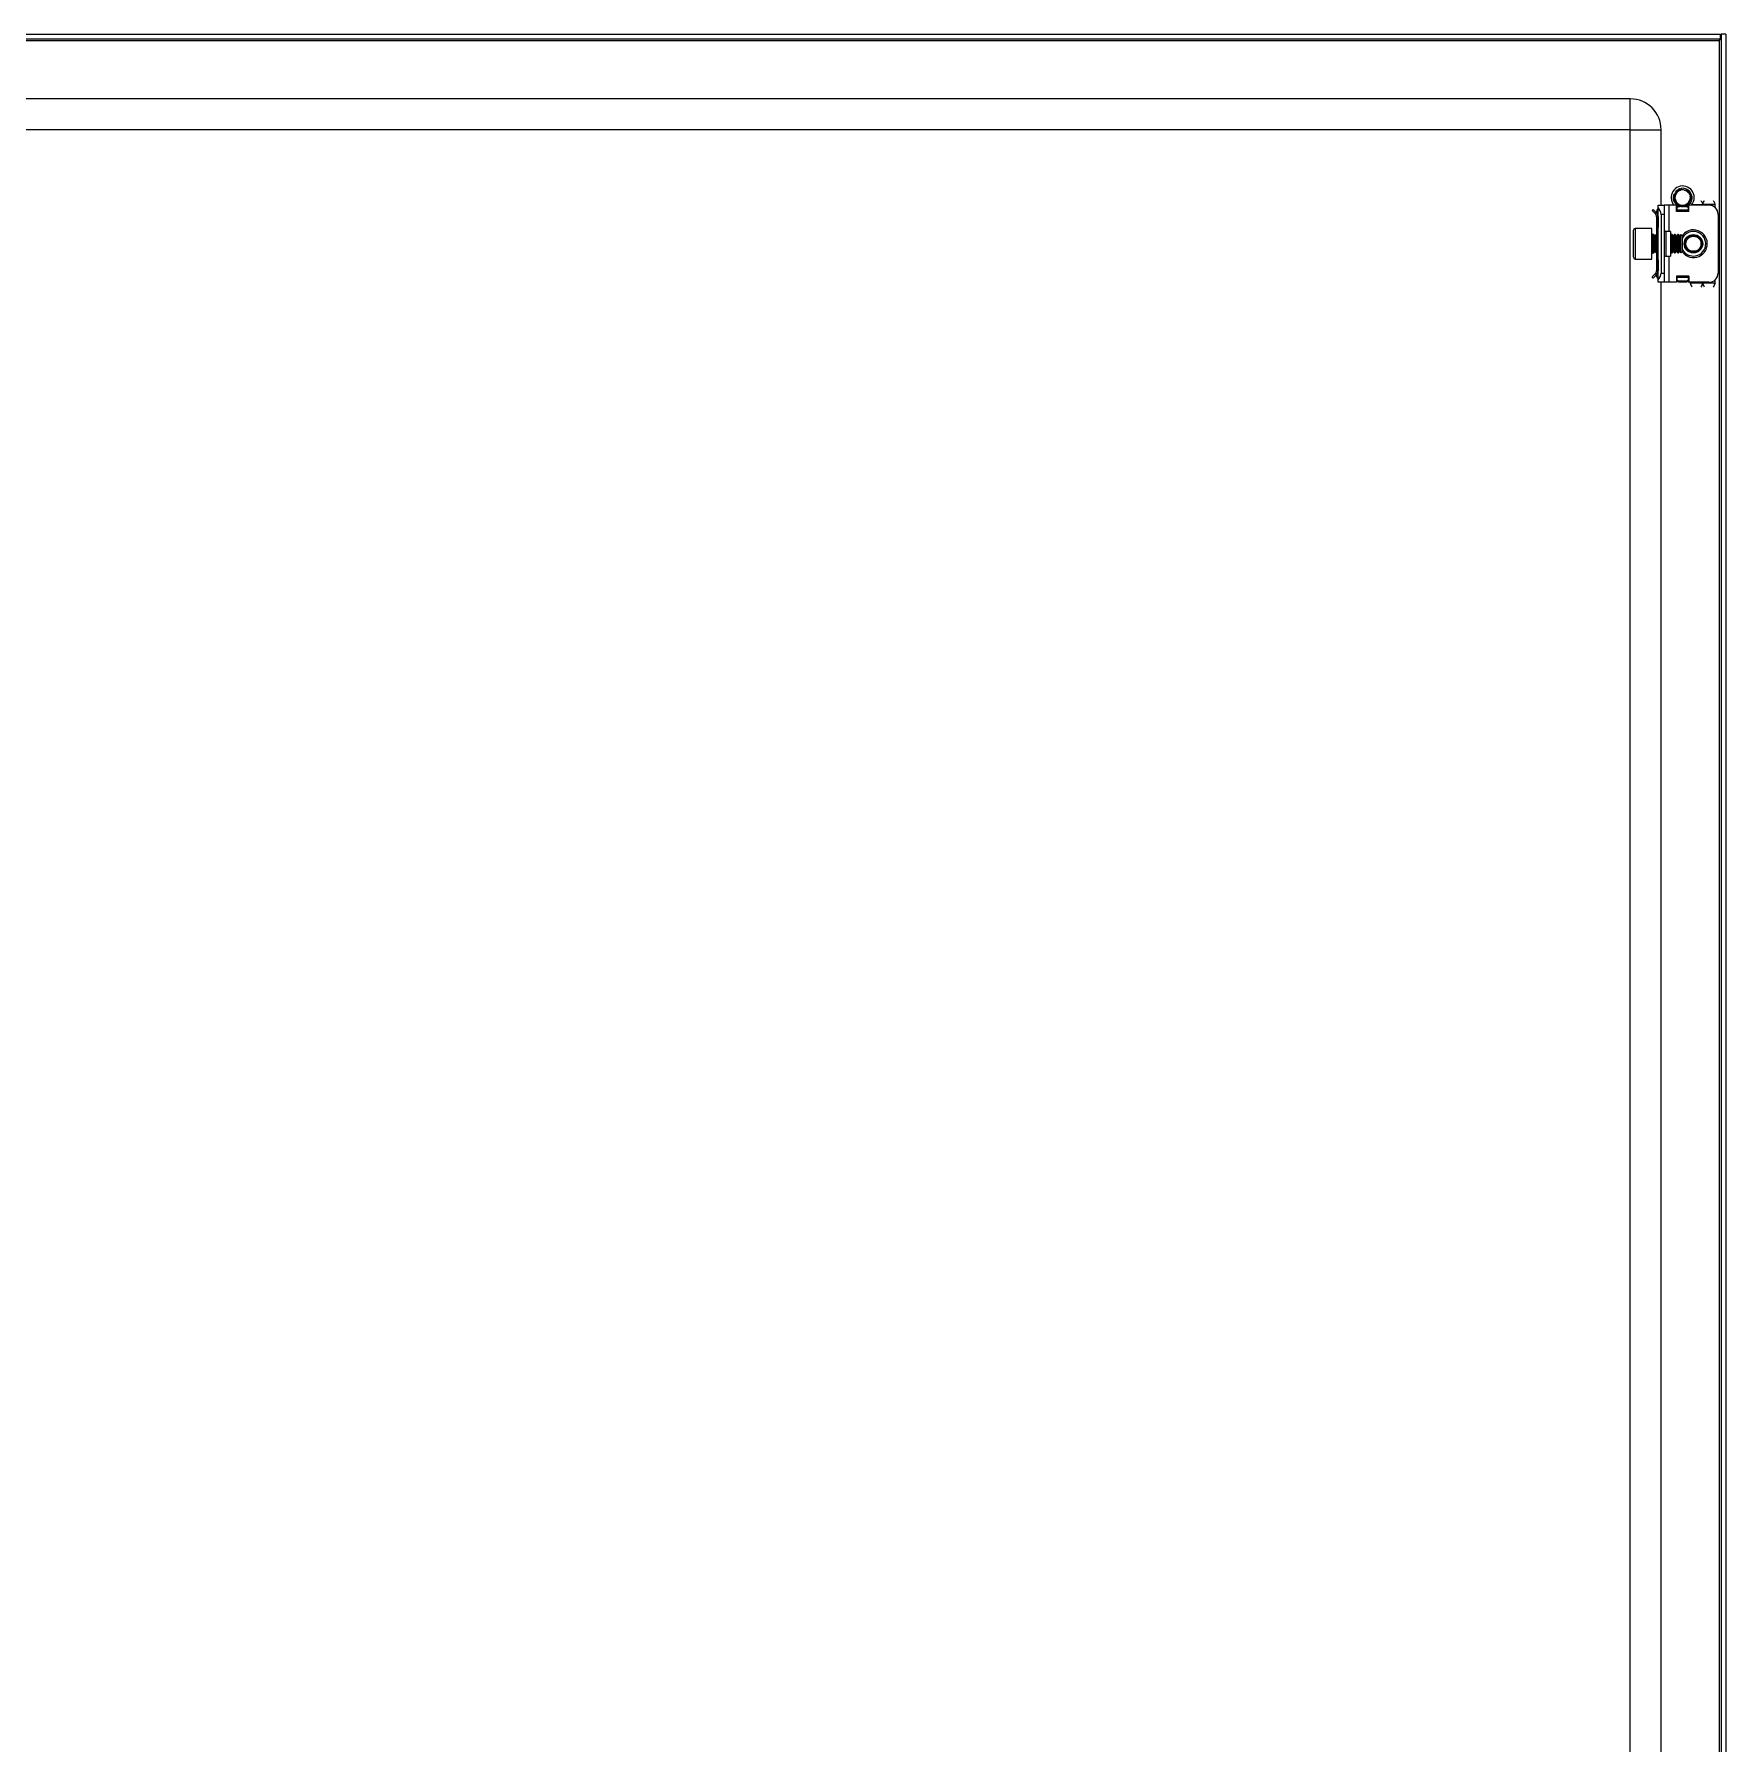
# Model space of a CAD drawing. Header units: millimetres. Extents: x -662 to 1937, y -390 to 993.
# Drawn here: x 1388 to 1937, y 316 to 871 of the extents above; entities that cross this region are included whole.
import ezdxf

# ---------------------------------------------------------------- set-up
doc = ezdxf.new("R2010")
doc.units = ezdxf.units.MM

msp = doc.modelspace()

# ---------------------------------------------------------------- linework, layer by layer
at = {"color": 7, "linetype": 'Continuous', "lineweight": 25}
for p, q in [((792.53, 870.6), (1935.13, 870.6)), ((792.53, 869.1), (1935.13, 869.1)), ((1934.98, 869.1), (1934.73, 868.5)), ((1935.13, 869.1), (1935.13, 870.6)), ((1936.83, 870.6), (1935.33, 870.6)), ((1935.33, 870.6), (1935.33, -290.4)), ((1936.83, 870.6), (1936.83, -290.4)), ((1905.83, 849.6), (1376.33, 849.6)), ((1905.83, 839.6), (821.83, 839.6)), ((1905.83, -259.4), (1905.83, 839.6)), ((1915.83, 815.1), (1915.83, 839.6)), ((1919.84, 817.69), (1919.83, 817.64)), ((1919.84, 817.69), (1919.86, 817.95)), ((1919.85, 817.9), (1919.84, 817.85)), ((1919.84, 817.49), (1919.86, 817.73)), ((1919.84, 817.49), (1919.84, 817.44)), ((1919.85, 817.29), (1919.86, 817.24)), ((1919.88, 818.11), (1919.87, 818.06)), ((1919.88, 817.1), (1919.88, 817.05)), ((1919.92, 818.3), (1919.91, 818.26)), ((1919.91, 816.92), (1919.92, 816.87)), ((1919.92, 818.3), (1919.99, 818.54)), ((1919.97, 818.49), (1919.96, 818.45)), ((1919.96, 816.74), (1919.97, 816.69)), ((1920.02, 816.56), (1920.02, 816.55)), ((1920.55, 819.52), (1921.08, 820.03)), ((1920.61, 815.59), (1920.64, 815.56)), ((1920.65, 819.65), (1920.93, 819.92)), ((1920.76, 819.77), (1920.73, 819.74)), ((1920.76, 819.77), (1920.92, 819.9)), ((1920.9, 819.89), (1920.86, 819.86)), ((1921.21, 820.12), (1921.41, 820.24)), ((1921.39, 820.23), (1921.34, 820.2)), ((1921.39, 820.16), (1921.34, 820.2)), ((1921.39, 820.23), (1921.61, 820.31)), ((1921.57, 820.32), (1921.52, 820.3)), ((1921.76, 820.4), (1921.71, 820.38)), ((1921.76, 820.4), (1921.99, 820.47)), ((1921.95, 820.47), (1921.91, 820.45)), ((1922.14, 820.52), (1922.1, 820.51)), ((1923.03, 820.59), (1922.29, 820.52)), ((1922.75, 820.6), (1922.83, 820.6)), ((1924.53, 820.08), (1924.49, 820.1)), ((1924.7, 819.95), (1924.66, 819.98)), ((1924.85, 819.82), (1924.82, 819.85)), ((1925.1, 815.63), (1924.94, 815.51)), ((1925, 819.68), (1924.96, 819.71)), ((1925.07, 815.67), (1924.96, 815.48)), ((1925, 819.68), (1925.11, 819.55)), ((1925.11, 819.56), (1925.09, 819.58)), ((1925.13, 818.47), (1925.29, 818.06)), ((1925.6, 816.48), (1925.5, 816.3)), ((1925.62, 816.48), (1925.51, 816.3)), ((1925.67, 816.62), (1925.68, 816.66)), ((1925.73, 816.8), (1925.74, 816.85)), ((1925.83, 817.4), (1925.77, 817.09)), ((1925.77, 816.99), (1925.78, 817.04)), ((1925.81, 817.2), (1925.81, 817.25)), ((1925.83, 817.6), (1925.83, 817.6)), ((1925.83, 817.4), (1925.83, 817.45)), ((1913.27, 813.74), (1912.92, 813.39)), ((1913.9, 812.41), (1912.92, 813.39)), ((1914.25, 812.76), (1913.27, 813.74)), ((1913.9, 812.41), (1914.25, 812.76)), ((1914.33, 813.1), (1914.33, 812.71)), ((1914.33, 811.35), (1914.83, 811.35)), ((1914.33, 811.35), (1914.33, 807.85)), ((1914.63, 813.81), (1914.83, 814.01)), ((1914.83, 815.1), (1916.83, 815.1)), ((1914.83, 814.34), (1914.83, 815.1)), ((1914.83, 790.86), (1914.83, 814.34)), ((1914.83, 811.35), (1914.83, 807.85)), ((1915.83, 812.1), (1915.83, 793.1)), ((1916.83, 815.1), (1916.83, 812.1)), ((1918.33, 815.1), (1916.83, 815.1)), ((1916.83, 812.1), (1916.83, 793.1)), ((1920.83, 815.1), (1918.33, 815.1)), ((1920.74, 815.45), (1920.78, 815.42)), ((1920.83, 813.1), (1920.83, 815.1)), ((1921.08, 814.28), (1920.83, 814.43)), ((1924.83, 813.1), (1920.83, 813.1)), ((1921.05, 815.19), (1920.85, 815.37)), ((1920.89, 815.31), (1920.93, 815.28)), ((1921.05, 815.19), (1921.1, 815.16)), ((1921.08, 814.72), (1921.43, 814.96)), ((1921.58, 814.72), (1921.08, 814.37)), ((1921.08, 814.37), (1921.08, 814.72)), ((1921.08, 813.45), (1921.08, 814.37)), ((1921.08, 813.1), (1921.08, 813.45)), ((1921.23, 815.07), (1921.27, 815.04)), ((1921.4, 814.96), (1921.44, 814.94)), ((1921.58, 814.72), (1921.99, 814.72)), ((1921.94, 814.74), (1921.74, 814.84)), ((1921.76, 814.8), (1921.8, 814.78)), ((1921.94, 814.74), (1921.98, 814.72)), ((1922.12, 814.69), (1922.16, 814.68)), ((1923.28, 814.64), (1923.1, 814.61)), ((1923.43, 814.66), (1923.48, 814.67)), ((1923.81, 814.76), (1923.62, 814.72)), ((1923.67, 814.72), (1924.08, 814.72)), ((1924.58, 814.37), (1924.08, 814.72)), ((1924.18, 815.01), (1924.58, 814.72)), ((1924.7, 815.25), (1924.52, 815.16)), ((1924.58, 814.72), (1924.58, 814.37)), ((1924.58, 814.37), (1924.58, 813.45)), ((1924.58, 813.45), (1924.58, 813.1)), ((1924.83, 814.43), (1924.63, 814.31)), ((1924.63, 814.31), (1924.63, 813.1)), ((1924.83, 813.1), (1924.83, 815.1)), ((1931.33, 815.1), (1924.83, 815.1)), ((1933.33, 814.34), (1933.33, 815.35)), ((1934.33, 812.1), (1934.33, 793.1)), ((1906.83, 798.2), (1906.83, 807)), ((1912.83, 807.6), (1907.43, 807.6)), ((1912.83, 797.6), (1912.83, 807.6)), ((1913.45, 805.6), (1913.08, 805.6)), ((1913.83, 805.05), (1913.45, 805.6)), ((1913.45, 805.13), (1913.45, 805.6)), ((1913.45, 799.6), (1913.45, 805.13)), ((1914.22, 805.6), (1913.83, 805.05)), ((1913.83, 804.66), (1913.83, 805.05)), ((1913.83, 800.15), (1913.83, 804.66)), ((1914.45, 805.6), (1914.22, 805.6)), ((1914.22, 805.13), (1914.22, 805.6)), ((1914.22, 799.6), (1914.22, 805.13)), ((1914.83, 807.85), (1914.33, 807.85)), ((1914.33, 807.85), (1914.33, 805.6)), ((1914.83, 805.05), (1914.45, 805.6)), ((1914.45, 805.13), (1914.45, 805.6)), ((1914.45, 799.6), (1914.45, 805.13)), ((1918.83, 806.6), (1917.33, 806.6)), ((1918.83, 806.6), (1918.83, 798.6)), ((1919.22, 805.6), (1918.83, 805.05)), ((1919.45, 805.6), (1919.22, 805.6)), ((1919.22, 805.13), (1919.22, 805.6)), ((1919.22, 799.6), (1919.22, 805.13)), ((1919.83, 805.05), (1919.45, 805.6)), ((1919.45, 805.13), (1919.45, 805.6)), ((1919.45, 799.6), (1919.45, 805.13)), ((1920.22, 805.6), (1919.83, 805.05)), ((1919.83, 804.66), (1919.83, 805.05)), ((1919.83, 800.15), (1919.83, 804.66)), ((1920.45, 805.6), (1920.22, 805.6)), ((1920.22, 805.13), (1920.22, 805.6)), ((1920.22, 799.6), (1920.22, 805.13)), ((1920.83, 805.05), (1920.45, 805.6)), ((1920.45, 805.13), (1920.45, 805.6)), ((1920.45, 799.6), (1920.45, 805.13)), ((1921.22, 805.6), (1920.83, 805.05)), ((1920.83, 804.66), (1920.83, 805.05)), ((1920.83, 800.15), (1920.83, 804.66)), ((1921.45, 805.6), (1921.22, 805.6)), ((1921.22, 805.13), (1921.22, 805.6)), ((1921.22, 799.6), (1921.22, 805.13)), ((1921.83, 805.05), (1921.45, 805.6)), ((1921.45, 805.13), (1921.45, 805.6)), ((1921.45, 799.6), (1921.45, 805.13)), ((1922.22, 805.6), (1921.83, 805.05)), ((1921.83, 804.66), (1921.83, 805.05)), ((1921.83, 800.15), (1921.83, 804.66)), ((1922.28, 805.6), (1922.22, 805.6)), ((1922.22, 805.13), (1922.22, 805.6)), ((1922.22, 799.6), (1922.22, 805.13)), ((1922.83, 805.05), (1922.28, 805.6)), ((1922.28, 799.6), (1922.28, 805.6)), ((1922.83, 800.15), (1922.83, 805.05)), ((1913.08, 799.6), (1913.45, 799.6)), ((1913.45, 799.6), (1913.83, 800.15)), ((1913.83, 800.15), (1914.22, 799.6)), ((1914.22, 799.6), (1914.45, 799.6)), ((1914.33, 799.6), (1914.33, 797.35)), ((1914.45, 799.6), (1914.83, 800.15)), ((1918.83, 800.15), (1919.22, 799.6)), ((1919.22, 799.6), (1919.45, 799.6)), ((1919.45, 799.6), (1919.83, 800.15)), ((1919.83, 800.15), (1920.22, 799.6)), ((1920.22, 799.6), (1920.45, 799.6)), ((1920.45, 799.6), (1920.83, 800.15)), ((1920.83, 800.15), (1921.22, 799.6)), ((1921.22, 799.6), (1921.45, 799.6)), ((1921.45, 799.6), (1921.83, 800.15)), ((1921.83, 800.15), (1922.22, 799.6)), ((1922.22, 799.6), (1922.28, 799.6)), ((1922.28, 799.6), (1922.83, 800.15)), ((1907.43, 797.6), (1912.83, 797.6)), ((1914.33, 797.35), (1914.83, 797.35)), ((1914.33, 797.35), (1914.33, 793.85)), ((1914.33, 793.85), (1914.83, 793.85)), ((1914.83, 797.35), (1914.83, 793.85)), ((1917.33, 798.6), (1918.83, 798.6)), ((1913.9, 792.79), (1912.92, 791.81)), ((1913.27, 791.46), (1912.92, 791.81)), ((1914.25, 792.44), (1913.27, 791.46)), ((1913.9, 792.79), (1914.25, 792.44)), ((1914.33, 792.1), (1914.33, 792.56)), ((1914.83, 791.19), (1914.63, 791.39)), ((1914.83, 790.1), (1914.83, 790.86)), ((1916.83, 790.1), (1914.83, 790.1)), ((1915.83, 302.6), (1915.83, 790.1)), ((1916.83, 793.1), (1916.83, 790.1)), ((1918.33, 790.1), (1916.83, 790.1)), ((1920.83, 790.1), (1918.33, 790.1)), ((1924.83, 792.1), (1920.83, 792.1)), ((1920.83, 792.1), (1920.83, 790.1)), ((1921.08, 791.75), (1921.08, 792.1)), ((1921.08, 790.83), (1921.08, 791.75)), ((1921.08, 790.83), (1921.58, 790.48)), ((1921.08, 790.48), (1921.08, 790.83)), ((1921.58, 790.13), (1921.08, 790.48)), ((1924.08, 790.48), (1921.58, 790.48)), ((1921.58, 790.48), (1921.58, 790.13)), ((1924.08, 790.13), (1921.58, 790.13)), ((1924.08, 790.48), (1924.58, 790.83)), ((1924.08, 790.13), (1924.08, 790.48)), ((1924.58, 790.48), (1924.08, 790.13)), ((1924.58, 792.1), (1924.58, 791.75)), ((1924.58, 791.75), (1924.58, 790.83)), ((1924.58, 790.83), (1924.58, 790.48)), ((1924.63, 792.1), (1924.63, 790.22)), ((1924.63, 790.22), (1924.83, 790.22)), ((1924.83, 792.1), (1924.83, 790.1)), ((1931.33, 790.1), (1924.83, 790.1)), ((1925.33, 789.85), (1925.33, 790.1)), ((1933.33, 789.85), (1933.33, 790.86))]:
    msp.add_line(p, q, dxfattribs=at)
at = {"color": 8, "linetype": 'Continuous', "lineweight": 18}
for p, q in [((792.93, 868.5), (1934.73, 868.5)), ((1934.73, 868.5), (1934.73, -288.3)), ((1905.83, 839.6), (1905.83, 849.6)), ((1905.83, 839.6), (1915.83, 839.6)), ((1914.83, 813.1), (1914.33, 813.1)), ((1914.83, 813.6), (1914.63, 813.81)), ((1916.83, 812.1), (1915.83, 812.1)), ((1918.33, 815.1), (1918.33, 806.6)), ((1924.58, 813.45), (1921.08, 813.45)), ((1925.83, 815.35), (1929.33, 815.35)), ((1933.33, 815.35), (1929.33, 815.35)), ((1907.43, 807.6), (1907.43, 797.6)), ((1913.08, 805.6), (1913.08, 800.98)), ((1917.33, 806.6), (1917.33, 798.6)), ((1913.08, 800.98), (1913.08, 799.6)), ((1918.33, 798.6), (1918.33, 790.1)), ((1914.83, 792.1), (1914.33, 792.1)), ((1914.83, 791.6), (1914.63, 791.39)), ((1915.83, 793.1), (1916.83, 793.1)), ((1921.08, 791.75), (1924.58, 791.75)), ((1929.33, 789.85), (1925.33, 789.85)), ((1933.33, 789.85), (1929.33, 789.85))]:
    msp.add_line(p, q, dxfattribs=at)
at = {"color": 7, "linetype": 'Continuous', "lineweight": 25}
for radius in [3, 2.76, 2.45]:
    msp.add_circle((1926.33, 802.6), radius, dxfattribs=at)
for centre, radius, start, end in [((1905.83, 839.6), 10, 0, 90), ((1922.83, 817.6), 3.75, 0, 221.8103), ((1922.83, 817.6), 2.5, 168.5944, 228.5944), ((1922.83, 817.6), 2.5, 108.5944, 168.5944), ((1922.83, 817.6), 2.5, 228.5944, 288.5944), ((1922.83, 817.6), 2.5, 75.8881, 108.5944), ((1922.83, 817.6), 3, 59.9286, 86.2193), ((1922.83, 817.6), 2.5, 288.5944, 348.5944), ((1922.83, 817.6), 3, 360, 40.7437), ((1922.83, 817.6), 2.5, 348.5944, 10.5165), ((1922.83, 817.6), 3.75, 318.1897, 0), ((1915.33, 813.1), 1, 135, 180), ((1912.83, 812.1), 3, 360, 48.1897), ((1931.33, 812.1), 3, 360, 90), ((1907.43, 807), 0.6, 90, 180), ((1913.08, 805.85), 0.25, 180, 270), ((1917.33, 807.1), 0.5, 180, 270), ((1926.33, 802.6), 4, 270, 151.045), ((1913.08, 799.35), 0.25, 90, 180), ((1926.33, 802.6), 4, 208.955, 270), ((1907.43, 798.2), 0.6, 180, 270), ((1917.33, 798.1), 0.5, 90, 180), ((1915.33, 792.1), 1, 180, 225), ((1912.83, 793.1), 3, 311.8103, 360), ((1931.33, 793.1), 3, 270, 360)]:
    msp.add_arc(centre, radius, start, end, dxfattribs=at)
at = {"color": 8, "linetype": 'Continuous', "lineweight": 18}
for start, end in [(215.4622, 90), (90, 144.5378)]:
    msp.add_arc((1926.33, 802.6), 4.5, start, end, dxfattribs=at)
at = {"color": 7, "linetype": 'Continuous', "lineweight": 25}
msp.add_open_spline([(1934.73, 868.5), (1934.77, 868.58), (1934.83, 868.74), (1934.93, 868.93), (1935.03, 869.07), (1935.1, 869.09), (1935.13, 869.1)], degree=3, dxfattribs=at)
for points, knots in [([(1935.33, 870.6), (1935.32, 870.42), (1935.3, 870.06), (1935.22, 869.68), (1935.14, 869.49), (1935.13, 869.48)], [0, 0, 0, 0, 0.48755, 0.97507, 1, 1, 1, 1]), ([(1920.06, 817.67), (1920.04, 817.67), (1920, 817.68), (1919.92, 817.67), (1919.86, 817.65), (1919.83, 817.64)], [0, 0, 0, 0, 0.236131, 0.613435, 1, 1, 1, 1]), ([(1920.23, 817.8), (1920.22, 817.8), (1920.19, 817.83), (1920.12, 817.85), (1920.02, 817.87), (1919.93, 817.87), (1919.87, 817.86), (1919.84, 817.85)], [0, 0, 0, 0, 0.050156, 0.304513, 0.55888, 0.776903, 1, 1, 1, 1]), ([(1919.84, 817.69), (1919.87, 817.71), (1919.93, 817.74), (1920.03, 817.76), (1920.11, 817.77), (1920.16, 817.76), (1920.19, 817.76)], [0, 0, 0, 0, 0.293779, 0.558982, 0.818494, 1, 1, 1, 1]), ([(1920.61, 815.59), (1920.49, 815.74), (1920.21, 816.09), (1919.92, 816.75), (1919.86, 817.26), (1919.84, 817.51)], [0, 0, 0, 0, 0.2741631, 0.6396029, 1, 1, 1, 1]), ([(1919.85, 817.9), (1919.88, 817.91), (1919.95, 817.94), (1920.04, 817.95), (1920.14, 817.95), (1920.22, 817.93), (1920.27, 817.91), (1920.3, 817.89), (1920.3, 817.89)], [0, 0, 0, 0, 0.227908, 0.430276, 0.627707, 0.816134, 0.99284, 1, 1, 1, 1]), ([(1919.95, 816.86), (1919.93, 816.9), (1919.87, 817.05), (1919.86, 817.21), (1919.85, 817.33)], [0, 0, 0, 0, 0.28291, 1, 1, 1, 1]), ([(1920.31, 817.92), (1920.29, 817.94), (1920.24, 817.98), (1920.15, 818.02), (1920.05, 818.05), (1919.96, 818.06), (1919.9, 818.06), (1919.87, 818.06)], [0, 0, 0, 0, 0.19243, 0.403622, 0.614801, 0.805152, 1, 1, 1, 1]), ([(1919.88, 818.11), (1919.91, 818.11), (1919.98, 818.13), (1920.07, 818.13), (1920.16, 818.12), (1920.24, 818.09), (1920.31, 818.05), (1920.34, 818.02), (1920.35, 818)], [0, 0, 0, 0, 0.205811, 0.38496, 0.558827, 0.724121, 0.878934, 1, 1, 1, 1]), ([(1920.34, 818.05), (1920.32, 818.07), (1920.27, 818.12), (1920.19, 818.18), (1920.11, 818.22), (1920.01, 818.25), (1919.94, 818.26), (1919.91, 818.26)], [0, 0, 0, 0, 0.183111, 0.381533, 0.579913, 0.787111, 1, 1, 1, 1]), ([(1919.92, 818.3), (1919.95, 818.31), (1920.02, 818.32), (1920.11, 818.3), (1920.19, 818.28), (1920.27, 818.24), (1920.32, 818.19), (1920.36, 818.15), (1920.37, 818.13)], [0, 0, 0, 0, 0.207037, 0.38272, 0.55212, 0.712365, 0.86221, 1, 1, 1, 1]), ([(1920.14, 816.3), (1920.13, 816.33), (1920.03, 816.47), (1919.99, 816.63), (1919.95, 816.76)], [0, 0, 0, 0, 0.192577, 1, 1, 1, 1]), ([(1920.38, 818.14), (1920.37, 818.16), (1920.34, 818.2), (1920.29, 818.27), (1920.22, 818.34), (1920.13, 818.39), (1920.04, 818.43), (1919.99, 818.44), (1919.96, 818.45)], [0, 0, 0, 0, 0.112687, 0.266978, 0.464332, 0.661607, 0.829157, 1, 1, 1, 1]), ([(1919.97, 818.49), (1920, 818.49), (1920.06, 818.49), (1920.14, 818.47), (1920.22, 818.43), (1920.28, 818.38), (1920.33, 818.32), (1920.37, 818.27), (1920.38, 818.23), (1920.39, 818.21)], [0, 0, 0, 0, 0.164802, 0.328662, 0.485343, 0.633184, 0.771489, 0.900657, 1, 1, 1, 1]), ([(1920.38, 818.09), (1920.38, 818.07), (1920.36, 817.99), (1920.3, 817.89), (1920.23, 817.8), (1920.17, 817.74), (1920.1, 817.69), (1920.04, 817.66), (1920.01, 817.64), (1920, 817.64)], [0, 0, 0, 0, 0.125166, 0.336769, 0.488675, 0.640371, 0.791962, 0.943503, 1, 1, 1, 1]), ([(1920, 817.64), (1920, 817.57), (1920.02, 817.17), (1920.2, 816.5), (1920.56, 816.03), (1920.73, 815.8)], [0, 0, 0, 0, 0.108003, 0.585763, 1, 1, 1, 1]), ([(1921.37, 820.15), (1921.3, 820.1), (1920.95, 819.87), (1920.46, 819.37), (1920.23, 818.81), (1920.13, 818.57)], [0, 0, 0, 0, 0.128781, 0.613629, 1, 1, 1, 1]), ([(1920.13, 818.57), (1920.14, 818.57), (1920.17, 818.56), (1920.22, 818.53), (1920.28, 818.48), (1920.33, 818.43), (1920.37, 818.35), (1920.4, 818.25), (1920.39, 818.15), (1920.39, 818.1), (1920.38, 818.09)], [0, 0, 0, 0, 0.022761, 0.192243, 0.346896, 0.477535, 0.588677, 0.783334, 0.968624, 1, 1, 1, 1]), ([(1920.4, 818.17), (1920.4, 818.2), (1920.38, 818.26), (1920.34, 818.35), (1920.3, 818.42), (1920.24, 818.49), (1920.18, 818.54), (1920.15, 818.56), (1920.13, 818.57)], [0, 0, 0, 0, 0.182737, 0.363423, 0.543947, 0.724373, 0.904747, 1, 1, 1, 1]), ([(1920.52, 815.72), (1920.48, 815.76), (1920.34, 815.89), (1920.25, 816.07), (1920.19, 816.19)], [0, 0, 0, 0, 0.288707, 1, 1, 1, 1]), ([(1920.61, 815.59), (1920.63, 815.61), (1920.66, 815.66), (1920.72, 815.72), (1920.79, 815.76), (1920.86, 815.79), (1920.94, 815.81), (1921, 815.81), (1921.04, 815.8), (1921.05, 815.79)], [0, 0, 0, 0, 0.169226, 0.337427, 0.497935, 0.649179, 0.790582, 0.922688, 1, 1, 1, 1]), ([(1921.2, 815.74), (1921.19, 815.75), (1921.15, 815.76), (1921.05, 815.76), (1920.93, 815.74), (1920.82, 815.7), (1920.72, 815.64), (1920.67, 815.59), (1920.64, 815.56)], [0, 0, 0, 0, 0.0626043, 0.195119, 0.4619789, 0.6215739, 0.781143, 1, 1, 1, 1]), ([(1920.73, 815.8), (1920.74, 815.81), (1920.77, 815.82), (1920.82, 815.84), (1920.91, 815.85), (1921.01, 815.83), (1921.11, 815.78), (1921.16, 815.74), (1921.18, 815.73)], [0, 0, 0, 0, 0.0458661, 0.2307436, 0.3874614, 0.6582461, 0.861978, 1, 1, 1, 1]), ([(1921.1, 815.79), (1921.07, 815.8), (1921.01, 815.82), (1920.91, 815.83), (1920.82, 815.82), (1920.76, 815.81), (1920.73, 815.8)], [0, 0, 0, 0, 0.2517951, 0.502165, 0.752314, 1, 1, 1, 1]), ([(1920.74, 815.45), (1920.76, 815.48), (1920.79, 815.54), (1920.85, 815.61), (1920.91, 815.67), (1920.98, 815.71), (1921.06, 815.74), (1921.13, 815.74), (1921.17, 815.74)], [0, 0, 0, 0, 0.194636, 0.358964, 0.517123, 0.666522, 0.806184, 1, 1, 1, 1]), ([(1921.19, 815.68), (1921.16, 815.67), (1921.09, 815.66), (1921, 815.62), (1920.92, 815.57), (1920.84, 815.5), (1920.8, 815.45), (1920.78, 815.42)], [0, 0, 0, 0, 0.190996, 0.383798, 0.576553, 0.78528, 1, 1, 1, 1]), ([(1920.89, 815.31), (1920.9, 815.35), (1920.92, 815.41), (1920.97, 815.5), (1921.03, 815.56), (1921.1, 815.61), (1921.15, 815.65), (1921.19, 815.65), (1921.2, 815.65)], [0, 0, 0, 0, 0.219212, 0.409339, 0.593597, 0.768568, 0.932394, 1, 1, 1, 1]), ([(1921.29, 815.59), (1921.29, 815.59), (1921.26, 815.59), (1921.19, 815.56), (1921.1, 815.5), (1921.03, 815.44), (1920.97, 815.37), (1920.94, 815.31), (1920.93, 815.28)], [0, 0, 0, 0, 0.002693, 0.20821, 0.413641, 0.619057, 0.807274, 1, 1, 1, 1]), ([(1921.05, 815.19), (1921.06, 815.22), (1921.07, 815.29), (1921.11, 815.38), (1921.16, 815.45), (1921.22, 815.51), (1921.27, 815.55), (1921.3, 815.56), (1921.31, 815.57)], [0, 0, 0, 0, 0.222831, 0.420099, 0.612409, 0.79585, 0.967895, 1, 1, 1, 1]), ([(1921.18, 815.73), (1921.19, 815.72), (1921.23, 815.68), (1921.28, 815.62), (1921.33, 815.54), (1921.36, 815.45), (1921.38, 815.36), (1921.39, 815.31), (1921.39, 815.28)], [0, 0, 0, 0, 0.066273, 0.267344, 0.423096, 0.618734, 0.814089, 1, 1, 1, 1]), ([(1922.04, 819.97), (1922.03, 819.97), (1921.98, 819.95), (1921.9, 819.94), (1921.8, 819.94), (1921.71, 819.95), (1921.62, 819.98), (1921.54, 820.01), (1921.47, 820.06), (1921.41, 820.11), (1921.38, 820.14), (1921.37, 820.15)], [0, 0, 0, 0, 0.0429601, 0.1733, 0.2742626, 0.4010814, 0.5277159, 0.6542588, 0.7807587, 0.9368521, 1, 1, 1, 1]), ([(1921.39, 820.23), (1921.42, 820.21), (1921.48, 820.17), (1921.54, 820.1), (1921.59, 820.04), (1921.6, 820), (1921.61, 819.99)], [0, 0, 0, 0, 0.319514, 0.608493, 0.891527, 1, 1, 1, 1]), ([(1921.68, 819.96), (1921.68, 819.96), (1921.68, 820), (1921.66, 820.07), (1921.63, 820.16), (1921.58, 820.24), (1921.55, 820.28), (1921.52, 820.3)], [0, 0, 0, 0, 0.00279, 0.269575, 0.536371, 0.765499, 1, 1, 1, 1]), ([(1921.57, 820.32), (1921.6, 820.3), (1921.65, 820.26), (1921.71, 820.18), (1921.76, 820.1), (1921.78, 820.02), (1921.79, 819.97), (1921.79, 819.94)], [0, 0, 0, 0, 0.234253, 0.442787, 0.646465, 0.841043, 1, 1, 1, 1]), ([(1921.82, 819.94), (1921.83, 819.97), (1921.84, 820.03), (1921.83, 820.13), (1921.81, 820.22), (1921.77, 820.31), (1921.73, 820.36), (1921.71, 820.38)], [0, 0, 0, 0, 0.181695, 0.396783, 0.61186, 0.803681, 1, 1, 1, 1]), ([(1921.76, 820.4), (1921.79, 820.38), (1921.84, 820.33), (1921.89, 820.25), (1921.92, 820.16), (1921.93, 820.08), (1921.94, 820.01), (1921.93, 819.96), (1921.92, 819.95)], [0, 0, 0, 0, 0.208724, 0.39105, 0.568219, 0.73683, 0.894853, 1, 1, 1, 1]), ([(1921.94, 819.95), (1921.95, 819.96), (1921.97, 820), (1921.98, 820.07), (1921.99, 820.17), (1921.98, 820.27), (1921.96, 820.37), (1921.92, 820.42), (1921.91, 820.45)], [0, 0, 0, 0, 0.043388, 0.23288, 0.422274, 0.611632, 0.803279, 1, 1, 1, 1]), ([(1921.95, 820.47), (1921.98, 820.44), (1922.02, 820.39), (1922.05, 820.3), (1922.07, 820.22), (1922.08, 820.13), (1922.07, 820.06), (1922.05, 820), (1922.03, 819.98), (1922.03, 819.97)], [0, 0, 0, 0, 0.198483, 0.367712, 0.531083, 0.685778, 0.830503, 0.965152, 1, 1, 1, 1]), ([(1922.29, 820.52), (1922.3, 820.51), (1922.32, 820.46), (1922.33, 820.39), (1922.33, 820.3), (1922.31, 820.23), (1922.28, 820.15), (1922.21, 820.07), (1922.12, 820), (1922.06, 819.98), (1922.04, 819.97)], [0, 0, 0, 0, 0.098631, 0.238541, 0.378532, 0.49895, 0.601027, 0.777401, 0.9101, 1, 1, 1, 1]), ([(1922.06, 819.99), (1922.07, 820.01), (1922.1, 820.06), (1922.12, 820.15), (1922.14, 820.25), (1922.14, 820.37), (1922.12, 820.46), (1922.1, 820.51)], [0, 0, 0, 0, 0.13286, 0.29106, 0.491007, 0.69089, 1, 1, 1, 1]), ([(1922.14, 820.52), (1922.16, 820.49), (1922.19, 820.44), (1922.21, 820.36), (1922.22, 820.27), (1922.21, 820.2), (1922.19, 820.1), (1922.14, 820.04), (1922.12, 820.01)], [0, 0, 0, 0, 0.16279, 0.324686, 0.479688, 0.626058, 0.76302, 1, 1, 1, 1]), ([(1922.14, 820.02), (1922.14, 820.02), (1922.17, 820.05), (1922.21, 820.11), (1922.25, 820.19), (1922.28, 820.28), (1922.3, 820.37), (1922.3, 820.46), (1922.29, 820.5), (1922.29, 820.52)], [0, 0, 0, 0, 0.036757, 0.196192, 0.355485, 0.51469, 0.719746, 0.882005, 1, 1, 1, 1]), ([(1923.44, 820.02), (1923.73, 819.97), (1924.02, 819.92), (1924.29, 819.79), (1924.3, 819.79)], [0, 0, 0, 0, 0.9656715, 1, 1, 1, 1]), ([(1923.44, 820.02), (1923.54, 819.99), (1923.67, 819.93), (1923.8, 819.86), (1923.84, 819.83)], [0, 0, 0, 0, 0.681733, 1, 1, 1, 1]), ([(1923.84, 819.83), (1923.92, 819.8), (1924.24, 819.64), (1924.75, 819.22), (1925, 818.72), (1925.13, 818.47)], [0, 0, 0, 0, 0.130652, 0.560007, 1, 1, 1, 1]), ([(1923.99, 815.24), (1924.06, 815.28), (1924.38, 815.46), (1924.87, 815.93), (1925.18, 816.51), (1925.27, 816.85), (1925.28, 816.91)], [0, 0, 0, 0, 0.104785, 0.513079, 0.918136, 1, 1, 1, 1]), ([(1924.3, 819.79), (1924.3, 819.8), (1924.28, 819.85), (1924.28, 819.92), (1924.28, 820.01), (1924.3, 820.11), (1924.32, 820.17), (1924.34, 820.2)], [0, 0, 0, 0, 0.113604, 0.31095, 0.508229, 0.75166, 1, 1, 1, 1]), ([(1924.36, 820.19), (1924.35, 820.15), (1924.35, 820.08), (1924.32, 819.98), (1924.3, 819.92), (1924.28, 819.9), (1924.28, 819.9)], [0, 0, 0, 0, 0.357139, 0.680979, 0.998183, 1, 1, 1, 1]), ([(1924.29, 819.81), (1924.32, 819.83), (1924.36, 819.87), (1924.42, 819.94), (1924.46, 820.02), (1924.48, 820.07), (1924.49, 820.1)], [0, 0, 0, 0, 0.228254, 0.510351, 0.752319, 1, 1, 1, 1]), ([(1924.9, 819.38), (1924.89, 819.38), (1924.85, 819.37), (1924.76, 819.36), (1924.66, 819.37), (1924.57, 819.41), (1924.49, 819.46), (1924.4, 819.55), (1924.33, 819.66), (1924.31, 819.75), (1924.3, 819.79)], [0, 0, 0, 0, 0.073646, 0.169563, 0.351373, 0.438893, 0.519676, 0.682906, 0.8512, 1, 1, 1, 1]), ([(1924.53, 820.08), (1924.53, 820.04), (1924.52, 819.97), (1924.48, 819.88), (1924.44, 819.8), (1924.38, 819.74), (1924.34, 819.71), (1924.33, 819.7)], [0, 0, 0, 0, 0.240212, 0.454711, 0.664287, 0.864517, 1, 1, 1, 1]), ([(1924.34, 819.66), (1924.37, 819.67), (1924.42, 819.7), (1924.5, 819.76), (1924.57, 819.82), (1924.62, 819.9), (1924.65, 819.96), (1924.66, 819.98)], [0, 0, 0, 0, 0.172104, 0.391099, 0.610089, 0.802801, 1, 1, 1, 1]), ([(1925.67, 816.62), (1925.46, 816.2), (1925.15, 815.55), (1924.56, 815.15), (1924.36, 815.02)], [0, 0, 0, 0, 0.657042, 1, 1, 1, 1]), ([(1924.7, 819.95), (1924.69, 819.92), (1924.67, 819.85), (1924.63, 819.76), (1924.58, 819.69), (1924.51, 819.64), (1924.45, 819.6), (1924.41, 819.59), (1924.39, 819.58)], [0, 0, 0, 0, 0.209239, 0.392702, 0.571062, 0.740844, 0.899958, 1, 1, 1, 1]), ([(1924.4, 819.56), (1924.41, 819.56), (1924.46, 819.57), (1924.53, 819.59), (1924.62, 819.64), (1924.7, 819.7), (1924.77, 819.77), (1924.8, 819.82), (1924.82, 819.85)], [0, 0, 0, 0, 0.0505, 0.241124, 0.431653, 0.622154, 0.808692, 1, 1, 1, 1]), ([(1924.85, 819.82), (1924.84, 819.79), (1924.82, 819.72), (1924.76, 819.65), (1924.7, 819.58), (1924.63, 819.54), (1924.56, 819.51), (1924.5, 819.49), (1924.47, 819.49), (1924.47, 819.49)], [0, 0, 0, 0, 0.198035, 0.367663, 0.531495, 0.686664, 0.831818, 0.981917, 1, 1, 1, 1]), ([(1924.48, 819.48), (1924.48, 819.48), (1924.52, 819.48), (1924.58, 819.49), (1924.67, 819.51), (1924.75, 819.54), (1924.83, 819.58), (1924.9, 819.64), (1924.94, 819.69), (1924.96, 819.71)], [0, 0, 0, 0, 0.018281, 0.175639, 0.332896, 0.490097, 0.647274, 0.821632, 1, 1, 1, 1]), ([(1925, 819.68), (1924.98, 819.66), (1924.95, 819.6), (1924.89, 819.54), (1924.83, 819.49), (1924.75, 819.45), (1924.68, 819.43), (1924.61, 819.42), (1924.56, 819.43), (1924.53, 819.44)], [0, 0, 0, 0, 0.159446, 0.318034, 0.469983, 0.61348, 0.747649, 0.872856, 1, 1, 1, 1]), ([(1924.54, 819.43), (1924.58, 819.42), (1924.63, 819.41), (1924.72, 819.41), (1924.79, 819.42), (1924.88, 819.44), (1924.99, 819.49), (1925.05, 819.54), (1925.09, 819.58)], [0, 0, 0, 0, 0.149407, 0.278563, 0.407661, 0.536722, 0.727045, 1, 1, 1, 1]), ([(1925.38, 816.08), (1925.37, 816.03), (1925.26, 815.73), (1925.02, 815.52), (1924.81, 815.34)], [0, 0, 0, 0, 0.171865, 1, 1, 1, 1]), ([(1925.11, 819.56), (1925.09, 819.53), (1925.06, 819.49), (1924.99, 819.43), (1924.94, 819.4), (1924.91, 819.38), (1924.9, 819.38)], [0, 0, 0, 0, 0.315056, 0.630194, 0.945514, 1, 1, 1, 1]), ([(1924.9, 819.38), (1924.93, 819.36), (1925.17, 819.14), (1925.52, 818.68), (1925.76, 818.07), (1925.82, 817.72), (1925.83, 817.6)], [0, 0, 0, 0, 0.050685, 0.485619, 0.826643, 1, 1, 1, 1]), ([(1924.98, 815.5), (1924.98, 815.5), (1924.99, 815.52), (1925, 815.53), (1925.01, 815.53)], [0, 0, 0, 0, 0.4842322, 1, 1, 1, 1]), ([(1925.47, 816.21), (1925.44, 816.14), (1925.36, 815.93), (1925.19, 815.77), (1925.08, 815.66)], [0, 0, 0, 0, 0.333789, 1, 1, 1, 1]), ([(1925.1, 815.63), (1925.11, 815.64), (1925.12, 815.66), (1925.14, 815.68), (1925.15, 815.69)], [0, 0, 0, 0, 0.296796, 1, 1, 1, 1]), ([(1925.28, 816.91), (1925.28, 816.95), (1925.27, 817.01), (1925.28, 817.08), (1925.29, 817.11)], [0, 0, 0, 0, 0.544473, 1, 1, 1, 1]), ([(1925.73, 816.8), (1925.7, 816.8), (1925.64, 816.8), (1925.55, 816.81), (1925.47, 816.84), (1925.4, 816.89), (1925.35, 816.94), (1925.3, 816.99), (1925.29, 817.03), (1925.28, 817.05)], [0, 0, 0, 0, 0.165667, 0.330522, 0.488809, 0.638525, 0.778629, 0.909213, 1, 1, 1, 1]), ([(1925.67, 816.62), (1925.64, 816.62), (1925.58, 816.63), (1925.5, 816.66), (1925.43, 816.7), (1925.38, 816.76), (1925.33, 816.82), (1925.3, 816.88), (1925.28, 816.93), (1925.28, 816.97), (1925.28, 816.98)], [0, 0, 0, 0, 0.154027, 0.307095, 0.452862, 0.590123, 0.718565, 0.838856, 0.95247, 1, 1, 1, 1]), ([(1925.34, 817.27), (1925.35, 817.38), (1925.37, 817.64), (1925.32, 817.9), (1925.29, 818.06)], [0, 0, 0, 0, 0.408521, 1, 1, 1, 1]), ([(1925.29, 817.11), (1925.29, 817.11), (1925.3, 817.16), (1925.32, 817.22), (1925.34, 817.26), (1925.34, 817.27)], [0, 0, 0, 0, 0.157682, 0.8030401, 1, 1, 1, 1]), ([(1925.31, 817.25), (1925.32, 817.24), (1925.35, 817.2), (1925.41, 817.15), (1925.5, 817.1), (1925.59, 817.06), (1925.69, 817.04), (1925.75, 817.04), (1925.78, 817.04)], [0, 0, 0, 0, 0.069872, 0.258455, 0.446951, 0.635422, 0.81547, 1, 1, 1, 1]), ([(1925.77, 816.99), (1925.74, 816.99), (1925.67, 816.98), (1925.58, 816.98), (1925.49, 817), (1925.42, 817.04), (1925.36, 817.08), (1925.32, 817.11), (1925.31, 817.13)], [0, 0, 0, 0, 0.208898, 0.388587, 0.562428, 0.727295, 0.881578, 1, 1, 1, 1]), ([(1925.31, 817.1), (1925.32, 817.08), (1925.35, 817.04), (1925.42, 816.98), (1925.49, 816.93), (1925.57, 816.89), (1925.65, 816.86), (1925.71, 816.85), (1925.74, 816.85)], [0, 0, 0, 0, 0.137266, 0.30795, 0.478578, 0.649185, 0.822833, 1, 1, 1, 1]), ([(1925.31, 816.96), (1925.31, 816.95), (1925.34, 816.91), (1925.39, 816.84), (1925.46, 816.77), (1925.53, 816.72), (1925.61, 816.68), (1925.66, 816.67), (1925.68, 816.66)], [0, 0, 0, 0, 0.076151, 0.276704, 0.47712, 0.677473, 0.837574, 1, 1, 1, 1]), ([(1925.34, 817.31), (1925.35, 817.33), (1925.37, 817.36), (1925.41, 817.41), (1925.46, 817.46), (1925.53, 817.51), (1925.61, 817.56), (1925.69, 817.58), (1925.77, 817.6), (1925.81, 817.6), (1925.83, 817.6)], [0, 0, 0, 0, 0.060221, 0.18113, 0.301988, 0.42281, 0.589437, 0.75603, 0.87711, 1, 1, 1, 1]), ([(1925.81, 817.2), (1925.77, 817.19), (1925.71, 817.16), (1925.61, 817.16), (1925.52, 817.17), (1925.44, 817.19), (1925.38, 817.22), (1925.35, 817.25), (1925.34, 817.26)], [0, 0, 0, 0, 0.214065, 0.402363, 0.585629, 0.760234, 0.923894, 1, 1, 1, 1]), ([(1925.37, 817.36), (1925.4, 817.34), (1925.45, 817.3), (1925.54, 817.26), (1925.63, 817.24), (1925.73, 817.23), (1925.78, 817.24), (1925.81, 817.25)], [0, 0, 0, 0, 0.189173, 0.404697, 0.62022, 0.807935, 1, 1, 1, 1]), ([(1925.83, 817.4), (1925.79, 817.39), (1925.73, 817.36), (1925.63, 817.34), (1925.54, 817.34), (1925.46, 817.36), (1925.41, 817.38), (1925.39, 817.39)], [0, 0, 0, 0, 0.235039, 0.445532, 0.651268, 0.847853, 1, 1, 1, 1]), ([(1925.6, 816.49), (1925.58, 816.43), (1925.55, 816.3), (1925.49, 816.19), (1925.45, 816.13)], [0, 0, 0, 0, 0.462482, 1, 1, 1, 1]), ([(1925.48, 817.47), (1925.5, 817.46), (1925.56, 817.44), (1925.65, 817.43), (1925.75, 817.43), (1925.8, 817.45), (1925.83, 817.45)], [0, 0, 0, 0, 0.237597, 0.5167288, 0.7555275, 1, 1, 1, 1]), ([(1925.83, 817.61), (1925.8, 817.59), (1925.74, 817.56), (1925.65, 817.53), (1925.59, 817.53), (1925.56, 817.53)], [0, 0, 0, 0, 0.371226, 0.708872, 1, 1, 1, 1]), ([(1925.77, 816.99), (1925.76, 816.94), (1925.75, 816.86), (1925.72, 816.79), (1925.7, 816.76)], [0, 0, 0, 0, 0.6579883, 1, 1, 1, 1]), ([(1925.83, 817.61), (1925.84, 817.56), (1925.84, 817.48), (1925.82, 817.4), (1925.82, 817.38)], [0, 0, 0, 0, 0.6598587, 1, 1, 1, 1]), ([(1928.76, 816.66), (1928.84, 816.51), (1929.02, 816.16), (1929.21, 815.67), (1929.32, 815.39), (1929.33, 815.35)], [0, 0, 0, 0, 0.415483, 0.917152, 1, 1, 1, 1]), ([(1929.33, 815.35), (1929.43, 815.59), (1929.62, 816.08), (1929.81, 816.48), (1929.91, 816.67)], [0, 0, 0, 0, 0.502065, 1, 1, 1, 1]), ([(1932.76, 816.66), (1932.84, 816.51), (1933.02, 816.16), (1933.21, 815.67), (1933.32, 815.39), (1933.33, 815.35)], [0, 0, 0, 0, 0.415483, 0.917152, 1, 1, 1, 1]), ([(1914.33, 811.35), (1914.31, 811.54), (1914.28, 811.83), (1914.1, 812.18), (1913.96, 812.33), (1913.9, 812.41)], [0, 0, 0, 0, 0.485042, 0.738404, 1, 1, 1, 1]), ([(1914.83, 811.35), (1914.81, 811.59), (1914.76, 812.08), (1914.47, 812.53), (1914.28, 812.74), (1914.25, 812.76)], [0, 0, 0, 0, 0.461863, 0.923726, 1, 1, 1, 1]), ([(1921.35, 815.47), (1921.34, 815.46), (1921.3, 815.44), (1921.24, 815.39), (1921.17, 815.32), (1921.12, 815.24), (1921.1, 815.18), (1921.1, 815.16)], [0, 0, 0, 0, 0.084965, 0.329338, 0.573716, 0.784411, 1, 1, 1, 1]), ([(1921.23, 815.07), (1921.23, 815.1), (1921.23, 815.17), (1921.26, 815.27), (1921.31, 815.35), (1921.34, 815.4), (1921.37, 815.42), (1921.37, 815.42)], [0, 0, 0, 0, 0.275174, 0.522846, 0.765225, 0.99702, 1, 1, 1, 1]), ([(1921.39, 815.28), (1921.37, 815.26), (1921.33, 815.21), (1921.29, 815.13), (1921.27, 815.07), (1921.27, 815.04)], [0, 0, 0, 0, 0.351509, 0.671861, 1, 1, 1, 1]), ([(1921.47, 815.26), (1921.47, 815.25), (1921.47, 815.22), (1921.46, 815.15), (1921.44, 815.06), (1921.4, 815), (1921.38, 814.97)], [0, 0, 0, 0, 0.058255, 0.305509, 0.64716, 1, 1, 1, 1]), ([(1923.43, 814.66), (1923.4, 814.65), (1923.08, 814.59), (1922.44, 814.58), (1921.78, 814.77), (1921.45, 814.94), (1921.38, 814.97)], [0, 0, 0, 0, 0.044285, 0.46488, 0.894202, 1, 1, 1, 1]), ([(1921.39, 815.28), (1921.45, 815.25), (1921.78, 815.07), (1922.45, 814.89), (1923.07, 814.93), (1923.37, 815), (1923.37, 815)], [0, 0, 0, 0, 0.102158, 0.551599, 0.99962, 1, 1, 1, 1]), ([(1921.4, 814.96), (1921.4, 815), (1921.4, 815.07), (1921.42, 815.16), (1921.45, 815.22), (1921.46, 815.24)], [0, 0, 0, 0, 0.3714319, 0.710618, 1, 1, 1, 1]), ([(1922.32, 814.66), (1922.27, 814.66), (1922.13, 814.67), (1921.99, 814.72), (1921.9, 814.75)], [0, 0, 0, 0, 0.317385, 1, 1, 1, 1]), ([(1923, 814.63), (1922.93, 814.62), (1922.77, 814.59), (1922.59, 814.61), (1922.49, 814.62)], [0, 0, 0, 0, 0.399625, 1, 1, 1, 1]), ([(1923.37, 815), (1923.37, 815.01), (1923.4, 815.06), (1923.46, 815.14), (1923.55, 815.2), (1923.61, 815.22), (1923.63, 815.23)], [0, 0, 0, 0, 0.153621, 0.528305, 0.811762, 1, 1, 1, 1]), ([(1923.51, 815.17), (1923.49, 815.15), (1923.44, 815.11), (1923.39, 815.05), (1923.37, 815.01), (1923.37, 815)], [0, 0, 0, 0, 0.4133204, 0.8335068, 1, 1, 1, 1]), ([(1923.43, 814.66), (1923.42, 814.69), (1923.4, 814.74), (1923.38, 814.82), (1923.38, 814.91), (1923.39, 814.98), (1923.43, 815.07), (1923.48, 815.13), (1923.51, 815.16)], [0, 0, 0, 0, 0.162579, 0.32416, 0.478216, 0.623372, 0.759205, 1, 1, 1, 1]), ([(1923.54, 815.16), (1923.54, 815.16), (1923.51, 815.12), (1923.48, 815.03), (1923.45, 814.92), (1923.45, 814.83), (1923.46, 814.75), (1923.47, 814.7), (1923.48, 814.67)], [0, 0, 0, 0, 0.001313, 0.309582, 0.493731, 0.677835, 0.837663, 1, 1, 1, 1]), ([(1923.62, 814.7), (1923.6, 814.73), (1923.56, 814.79), (1923.53, 814.88), (1923.52, 814.96), (1923.52, 815.04), (1923.54, 815.12), (1923.56, 815.17), (1923.59, 815.2), (1923.59, 815.21)], [0, 0, 0, 0, 0.195461, 0.359649, 0.517607, 0.666788, 0.806268, 0.936243, 1, 1, 1, 1]), ([(1923.65, 815.2), (1923.65, 815.18), (1923.63, 815.13), (1923.61, 815.05), (1923.6, 814.96), (1923.61, 814.85), (1923.64, 814.77), (1923.67, 814.72)], [0, 0, 0, 0, 0.12511, 0.303759, 0.482355, 0.660934, 1, 1, 1, 1]), ([(1923.62, 814.7), (1923.63, 814.71), (1923.64, 814.71), (1923.66, 814.72), (1923.67, 814.72)], [0, 0, 0, 0, 0.4789775, 1, 1, 1, 1]), ([(1923.63, 815.23), (1923.64, 815.23), (1923.69, 815.25), (1923.77, 815.26), (1923.87, 815.26), (1923.94, 815.25), (1923.98, 815.24), (1923.99, 815.24)], [0, 0, 0, 0, 0.099011, 0.388276, 0.61301, 0.895384, 1, 1, 1, 1]), ([(1923.81, 814.76), (1923.79, 814.79), (1923.74, 814.84), (1923.7, 814.93), (1923.67, 815.01), (1923.66, 815.09), (1923.67, 815.16), (1923.68, 815.2), (1923.68, 815.22)], [0, 0, 0, 0, 0.213002, 0.396975, 0.575181, 0.744364, 0.902779, 1, 1, 1, 1]), ([(1923.78, 815.26), (1923.78, 815.26), (1923.77, 815.22), (1923.76, 815.15), (1923.76, 815.05), (1923.78, 814.95), (1923.81, 814.86), (1923.84, 814.81), (1923.86, 814.78)], [0, 0, 0, 0, 0.019058, 0.219488, 0.419831, 0.620151, 0.807785, 1, 1, 1, 1]), ([(1924, 814.84), (1923.98, 814.86), (1923.92, 814.91), (1923.87, 814.99), (1923.83, 815.07), (1923.81, 815.15), (1923.8, 815.22), (1923.81, 815.25), (1923.81, 815.26)], [0, 0, 0, 0, 0.218347, 0.41099, 0.598711, 0.777744, 0.945667, 1, 1, 1, 1]), ([(1924, 814.84), (1923.99, 814.83), (1923.92, 814.8), (1923.86, 814.79), (1923.81, 814.78)], [0, 0, 0, 0, 0.301025, 1, 1, 1, 1]), ([(1923.81, 814.76), (1923.82, 814.77), (1923.83, 814.77), (1923.85, 814.78), (1923.86, 814.78)], [0, 0, 0, 0, 0.4765794, 1, 1, 1, 1]), ([(1923.91, 815.25), (1923.91, 815.24), (1923.91, 815.18), (1923.92, 815.1), (1923.95, 815.01), (1923.99, 814.93), (1924.03, 814.88), (1924.05, 814.86)], [0, 0, 0, 0, 0.114393, 0.350182, 0.585971, 0.790611, 1, 1, 1, 1]), ([(1924.19, 814.93), (1924.16, 814.95), (1924.11, 814.99), (1924.04, 815.06), (1923.99, 815.14), (1923.97, 815.2), (1923.96, 815.24), (1923.96, 815.25)], [0, 0, 0, 0, 0.260762, 0.494805, 0.723794, 0.94279, 1, 1, 1, 1]), ([(1924, 814.84), (1924.01, 814.84), (1924.03, 814.85), (1924.04, 814.85), (1924.05, 814.86)], [0, 0, 0, 0, 0.476486, 1, 1, 1, 1]), ([(1924.01, 815.28), (1924.03, 815.28), (1924.06, 815.27), (1924.13, 815.24), (1924.21, 815.19), (1924.29, 815.12), (1924.33, 815.05), (1924.36, 815.02)], [0, 0, 0, 0, 0.084477, 0.253367, 0.470159, 0.686909, 1, 1, 1, 1]), ([(1924.08, 815.23), (1924.08, 815.21), (1924.09, 815.16), (1924.12, 815.09), (1924.17, 815.01), (1924.21, 814.97), (1924.24, 814.95)], [0, 0, 0, 0, 0.154183, 0.462567, 0.728091, 1, 1, 1, 1]), ([(1924.37, 815.02), (1924.34, 815.04), (1924.28, 815.08), (1924.21, 815.15), (1924.17, 815.2), (1924.16, 815.22)], [0, 0, 0, 0, 0.362858, 0.693435, 1, 1, 1, 1]), ([(1924.19, 814.93), (1924.2, 814.93), (1924.21, 814.94), (1924.23, 814.94), (1924.24, 814.95)], [0, 0, 0, 0, 0.477867, 1, 1, 1, 1]), ([(1924.37, 815.02), (1924.38, 815.03), (1924.39, 815.04), (1924.41, 815.05), (1924.41, 815.05)], [0, 0, 0, 0, 0.480194, 1, 1, 1, 1]), ([(1924.54, 815.13), (1924.53, 815.12), (1924.48, 815.09), (1924.42, 815.07), (1924.38, 815.05)], [0, 0, 0, 0, 0.2307506, 1, 1, 1, 1]), ([(1924.54, 815.13), (1924.55, 815.14), (1924.56, 815.15), (1924.57, 815.16), (1924.58, 815.16)], [0, 0, 0, 0, 0.482687, 1, 1, 1, 1]), ([(1924.7, 815.25), (1924.7, 815.25), (1924.71, 815.26), (1924.73, 815.27), (1924.73, 815.28)], [0, 0, 0, 0, 0.484546, 1, 1, 1, 1]), ([(1924.84, 815.37), (1924.85, 815.38), (1924.86, 815.39), (1924.87, 815.4), (1924.88, 815.4)], [0, 0, 0, 0, 0.485158, 1, 1, 1, 1]), ([(1913.9, 792.79), (1914.02, 792.94), (1914.2, 793.17), (1914.32, 793.55), (1914.33, 793.75), (1914.33, 793.85)], [0, 0, 0, 0, 0.485042, 0.738404, 1, 1, 1, 1]), ([(1914.25, 792.44), (1914.4, 792.63), (1914.71, 793), (1914.83, 793.53), (1914.83, 793.81), (1914.83, 793.85)], [0, 0, 0, 0, 0.461863, 0.923726, 1, 1, 1, 1]), ([(1925.91, 788.54), (1925.83, 788.7), (1925.65, 789.04), (1925.46, 789.53), (1925.35, 789.81), (1925.33, 789.85)], [0, 0, 0, 0, 0.4154826, 0.9171518, 1, 1, 1, 1]), ([(1929.33, 789.85), (1929.24, 789.61), (1929.05, 789.12), (1928.86, 788.72), (1928.76, 788.53)], [0, 0, 0, 0, 0.502065, 1, 1, 1, 1]), ([(1929.91, 788.54), (1929.83, 788.7), (1929.65, 789.04), (1929.46, 789.53), (1929.35, 789.81), (1929.33, 789.85)], [0, 0, 0, 0, 0.415483, 0.917152, 1, 1, 1, 1]), ([(1933.33, 789.85), (1933.24, 789.61), (1933.05, 789.12), (1932.86, 788.72), (1932.76, 788.53)], [0, 0, 0, 0, 0.502065, 1, 1, 1, 1])]:
    msp.add_open_spline(points, degree=3, knots=knots, dxfattribs=at)

doc.saveas('drawing.dxf')
